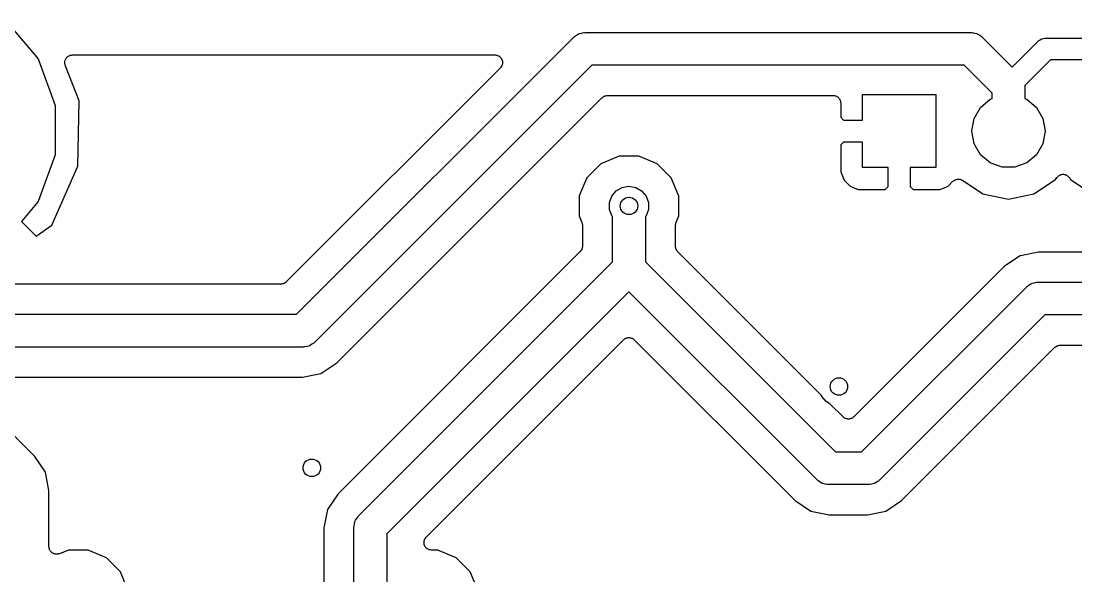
# Model space of a CAD drawing. Extents: x 91.7 to 190.7, y -114.3 to -59.5.
# Drawn here: x 108.62 to 133.14, y -73.13 to -60.23 of the extents above; entities that cross this region are included whole.
import ezdxf

# ---------------------------------------------------------------- set-up
doc = ezdxf.new("R2010")
doc.units = 0
doc.header["$MEASUREMENT"] = 0
doc.layers.add('BLACK', color=7, linetype='CONTINUOUS')

msp = doc.modelspace()

# ---------------------------------------------------------------- linework, layer by layer
at = {"layer": 'Black'}
for p, q in [((108.279, -60.2324), (109.019, -61.1137)), ((121.528, -60.5632), (121.569, -60.5347)), ((121.569, -60.5347), (121.585, -60.5304)), ((121.585, -60.5304), (121.6, -60.522)), ((121.6, -60.522), (121.649, -60.5133)), ((121.649, -60.5133), (121.697, -60.5005)), ((121.697, -60.5005), (121.713, -60.5019)), ((121.713, -60.5019), (121.73, -60.499)), ((121.73, -60.499), (130.7, -60.499)), ((130.7, -60.499), (130.717, -60.5019)), ((130.717, -60.5019), (130.733, -60.5005)), ((130.733, -60.5005), (130.781, -60.5133)), ((130.781, -60.5133), (130.83, -60.522)), ((130.83, -60.522), (130.845, -60.5304)), ((130.845, -60.5304), (130.861, -60.5347)), ((130.861, -60.5347), (130.902, -60.5632)), ((115.022, -67.049), (121.461, -60.6106)), ((121.461, -60.6106), (121.474, -60.601)), ((121.474, -60.601), (121.485, -60.5881)), ((121.485, -60.5881), (121.528, -60.5632)), ((130.902, -60.5632), (130.945, -60.5881)), ((130.945, -60.5881), (130.956, -60.601)), ((130.956, -60.601), (130.969, -60.6106)), ((130.969, -60.6106), (131.66, -61.301)), ((131.66, -61.301), (132.26, -60.7004)), ((132.26, -60.7004), (132.27, -60.694)), ((132.27, -60.694), (132.277, -60.6854)), ((132.277, -60.6854), (132.305, -60.6688)), ((132.305, -60.6688), (132.333, -60.6498)), ((132.333, -60.6498), (132.343, -60.6469)), ((132.343, -60.6469), (132.353, -60.6413)), ((132.353, -60.6413), (132.386, -60.6356)), ((132.386, -60.6356), (132.418, -60.627)), ((132.418, -60.627), (132.429, -60.6279)), ((132.429, -60.6279), (132.44, -60.626)), ((132.44, -60.626), (143.5, -60.626)), ((109.72, -61.0456), (109.736, -61.0393)), ((109.736, -61.0393), (109.752, -61.0306)), ((109.752, -61.0306), (109.765, -61.0283)), ((109.765, -61.0283), (109.777, -61.0234)), ((109.777, -61.0234), (109.794, -61.023)), ((109.794, -61.023), (109.812, -61.02)), ((109.812, -61.02), (119.638, -61.02)), ((119.638, -61.02), (119.66, -61.024)), ((119.66, -61.024), (119.683, -61.026)), ((119.683, -61.026), (119.69, -61.0292)), ((119.69, -61.0292), (119.698, -61.0306)), ((119.698, -61.0306), (119.717, -61.042)), ((119.717, -61.042), (119.738, -61.0517)), ((109.019, -61.1137), (109.412, -62.1948)), ((109.636, -61.1997), (109.639, -61.1824)), ((109.639, -61.2127), (109.636, -61.1997)), ((109.639, -61.165), (109.643, -61.1525)), ((109.639, -61.1824), (109.639, -61.165)), ((109.639, -61.226), (109.639, -61.2127)), ((109.645, -61.2423), (109.639, -61.226)), ((109.643, -61.1525), (109.645, -61.1394)), ((109.645, -61.1394), (109.654, -61.1241)), ((109.648, -61.2594), (109.645, -61.2423)), ((109.972, -62.0886), (109.648, -61.2594)), ((109.654, -61.1241), (109.66, -61.1077)), ((109.66, -61.1077), (109.668, -61.0976)), ((109.668, -61.0976), (109.674, -61.0859)), ((109.674, -61.0859), (109.688, -61.0744)), ((109.688, -61.0744), (109.699, -61.0611)), ((109.699, -61.0611), (109.71, -61.0544)), ((109.71, -61.0544), (109.72, -61.0456)), ((121.888, -61.261), (115.449, -67.6994)), ((119.738, -61.0517), (119.744, -61.0572)), ((119.744, -61.0572), (119.75, -61.0611)), ((119.75, -61.0611), (119.765, -61.0786)), ((119.765, -61.0786), (119.781, -61.0948)), ((119.79, -61.2832), (119.775, -61.3008)), ((119.781, -61.0948), (119.785, -61.1018)), ((119.785, -61.1018), (119.79, -61.1077)), ((119.79, -61.1077), (119.797, -61.1293)), ((119.792, -61.276), (119.79, -61.2832)), ((119.797, -61.2697), (119.792, -61.276)), ((119.797, -61.1293), (119.807, -61.1501)), ((119.803, -61.2475), (119.797, -61.2697)), ((119.81, -61.226), (119.803, -61.2475)), ((119.807, -61.1501), (119.808, -61.1578)), ((119.808, -61.1578), (119.81, -61.165)), ((119.81, -61.165), (119.81, -61.188)), ((119.81, -61.188), (119.812, -61.2108)), ((119.812, -61.2108), (119.81, -61.2183)), ((119.81, -61.2183), (119.81, -61.226)), ((130.542, -61.261), (121.888, -61.261)), ((131.189, -61.9078), (130.542, -61.261)), ((132.545, -61.134), (131.948, -61.7309)), ((143.395, -61.134), (132.545, -61.134)), ((119.762, -61.3196), (114.784, -66.2976)), ((119.775, -61.3008), (119.762, -61.3196)), ((131.948, -61.7309), (131.948, -61.7335)), ((131.948, -61.7335), (131.951, -61.75)), ((131.951, -61.75), (131.951, -62.0346)), ((121.223, -62.9153), (122.126, -62.0124)), ((122.126, -62.0124), (122.133, -62.008)), ((122.133, -62.008), (122.138, -62.0021)), ((122.138, -62.0021), (122.158, -61.9906)), ((122.158, -61.9906), (122.176, -61.9774)), ((122.176, -61.9774), (122.184, -61.9754)), ((122.184, -61.9754), (122.19, -61.9716)), ((122.19, -61.9716), (122.213, -61.9676)), ((122.213, -61.9676), (122.235, -61.9617)), ((122.235, -61.9617), (122.243, -61.9623)), ((122.243, -61.9623), (122.25, -61.961)), ((122.25, -61.961), (127.496, -61.961)), ((127.496, -61.961), (127.512, -61.9637)), ((127.512, -61.9637), (127.527, -61.9637)), ((127.527, -61.9637), (127.541, -61.9689)), ((127.541, -61.9689), (127.557, -61.9716)), ((127.557, -61.9716), (127.57, -61.9793)), ((127.57, -61.9793), (127.584, -61.9845)), ((127.584, -61.9845), (127.596, -61.9944)), ((127.596, -61.9944), (127.609, -62.0021)), ((127.609, -62.0021), (127.619, -62.0138)), ((127.619, -62.0138), (127.631, -62.0237)), ((127.631, -62.0237), (127.639, -62.037)), ((128.18, -62.536), (128.18, -61.94)), ((128.18, -61.94), (129.88, -61.94)), ((129.88, -61.94), (129.88, -63.64)), ((131.189, -62.0346), (131.189, -61.9078)), ((109.412, -62.1948), (109.412, -63.3452)), ((109.942, -63.6032), (109.972, -62.0886)), ((127.639, -62.037), (127.648, -62.0487)), ((127.648, -62.0487), (127.654, -62.0632)), ((127.654, -62.0632), (127.661, -62.0765)), ((127.661, -62.0765), (127.664, -62.0916)), ((127.664, -62.0916), (127.669, -62.106)), ((127.669, -62.106), (127.669, -62.1214)), ((127.669, -62.1214), (127.672, -62.1365)), ((127.672, -62.1365), (127.672, -62.4679)), ((130.771, -62.496), (130.919, -62.2404)), ((130.919, -62.2404), (131.145, -62.0506)), ((131.145, -62.0506), (131.189, -62.0346)), ((131.951, -62.0346), (131.995, -62.0506)), ((131.995, -62.0506), (132.221, -62.2404)), ((132.221, -62.2404), (132.369, -62.496)), ((127.672, -62.4679), (127.74, -62.536)), ((130.72, -62.7868), (130.771, -62.496)), ((132.369, -62.496), (132.42, -62.7868)), ((127.74, -62.536), (128.18, -62.536)), ((115.957, -68.1822), (121.223, -62.9153)), ((130.72, -62.7932), (130.72, -62.7868)), ((130.771, -63.084), (130.72, -62.7932)), ((132.42, -62.7932), (132.369, -63.084)), ((132.42, -62.7868), (132.42, -62.7932)), ((127.74, -63.044), (127.672, -63.1121)), ((127.672, -63.1121), (127.672, -63.741)), ((128.18, -63.044), (127.74, -63.044)), ((128.18, -63.64), (128.18, -63.044)), ((130.919, -63.3396), (130.771, -63.084)), ((132.369, -63.084), (132.221, -63.3396)), ((109.412, -63.3452), (109.019, -64.4263)), ((122.521, -63.3726), (122.095, -63.5484)), ((122.981, -63.373), (122.521, -63.3726)), ((123.406, -63.5495), (122.981, -63.373)), ((131.145, -63.5294), (130.919, -63.3396)), ((132.221, -63.3396), (131.995, -63.5294)), ((109.34, -64.9783), (109.942, -63.6032)), ((122.095, -63.5484), (121.77, -63.8736)), ((123.732, -63.8754), (123.406, -63.5495)), ((128.776, -63.64), (128.18, -63.64)), ((128.776, -64.0799), (128.776, -63.64)), ((129.88, -63.64), (129.284, -63.64)), ((129.284, -63.64), (129.284, -64.0799)), ((131.422, -63.6303), (131.145, -63.5294)), ((131.718, -63.6303), (131.422, -63.6303)), ((131.995, -63.5294), (131.718, -63.6303)), ((121.77, -63.8736), (121.593, -64.2988)), ((123.907, -64.3008), (123.732, -63.8754)), ((127.672, -63.741), (127.749, -63.9278)), ((127.749, -63.9278), (127.892, -64.0707)), ((130.168, -64.0707), (130.281, -63.957)), ((130.281, -63.957), (130.305, -63.9406)), ((130.305, -63.9406), (130.328, -63.9237)), ((130.328, -63.9237), (130.33, -63.9231)), ((130.33, -63.9231), (130.331, -63.922)), ((130.331, -63.922), (130.359, -63.9146)), ((130.359, -63.9146), (130.386, -63.9066)), ((130.386, -63.9066), (130.388, -63.9068)), ((130.388, -63.9068), (130.39, -63.9063)), ((130.39, -63.9063), (130.419, -63.9087)), ((130.419, -63.9087), (130.447, -63.9106)), ((130.447, -63.9106), (130.449, -63.9114)), ((130.449, -63.9114), (130.451, -63.9116)), ((130.451, -63.9116), (130.477, -63.9236)), ((130.477, -63.9236), (130.503, -63.9352)), ((130.503, -63.9352), (130.978, -64.2526)), ((132.162, -64.2526), (132.664, -63.9174)), ((132.664, -63.9174), (132.694, -63.8718)), ((132.694, -63.8718), (132.707, -63.8579)), ((132.707, -63.8579), (132.719, -63.8425)), ((132.719, -63.8425), (132.728, -63.8361)), ((132.728, -63.8361), (132.736, -63.8277)), ((132.736, -63.8277), (132.753, -63.8193)), ((132.753, -63.8193), (132.769, -63.8086)), ((132.769, -63.8086), (132.781, -63.8059)), ((132.781, -63.8059), (132.791, -63.8008)), ((132.791, -63.8008), (132.81, -63.7987)), ((132.81, -63.7987), (132.829, -63.7941)), ((132.829, -63.7941), (132.84, -63.7954)), ((132.84, -63.7954), (132.851, -63.7941)), ((132.851, -63.7941), (132.87, -63.7987)), ((132.87, -63.7987), (132.889, -63.8008)), ((132.889, -63.8008), (132.899, -63.8059)), ((132.899, -63.8059), (132.911, -63.8086)), ((132.911, -63.8086), (132.927, -63.8193)), ((132.927, -63.8193), (132.944, -63.8277)), ((132.944, -63.8277), (132.952, -63.8361)), ((132.952, -63.8361), (132.961, -63.8425)), ((132.961, -63.8425), (132.973, -63.8579)), ((132.973, -63.8579), (132.986, -63.8718)), ((132.986, -63.8718), (133.016, -63.9174)), ((133.016, -63.9174), (133.518, -64.2526)), ((122.353, -64.3005), (122.455, -64.1784)), ((122.455, -64.1784), (122.593, -64.0987)), ((122.593, -64.0987), (122.75, -64.0711)), ((122.75, -64.0711), (122.907, -64.0987)), ((122.907, -64.0987), (123.045, -64.1784)), ((123.045, -64.1784), (123.147, -64.3005)), ((127.892, -64.0707), (128.079, -64.148)), ((128.079, -64.148), (128.708, -64.148)), ((128.708, -64.148), (128.776, -64.0799)), ((129.284, -64.0799), (129.352, -64.148)), ((129.352, -64.148), (129.981, -64.148)), ((129.981, -64.148), (130.168, -64.0707)), ((109.019, -64.4263), (108.629, -64.8903)), ((121.593, -64.2988), (121.593, -64.7592)), ((122.298, -64.4503), (122.353, -64.3005)), ((122.298, -64.6097), (122.298, -64.4503)), ((123.147, -64.3005), (123.202, -64.4503)), ((123.202, -64.4503), (123.202, -64.6097)), ((123.907, -64.7612), (123.907, -64.3008)), ((130.978, -64.2526), (131.57, -64.3704)), ((131.57, -64.3704), (132.162, -64.2526)), ((122.353, -64.7595), (122.298, -64.6097)), ((123.202, -64.6097), (123.147, -64.7595)), ((108.629, -64.8903), (108.976, -65.2363)), ((121.593, -64.7592), (121.656, -64.9119)), ((121.656, -64.9119), (121.657, -64.9156)), ((121.657, -64.9156), (121.658, -64.9189)), ((121.658, -64.9189), (121.663, -64.9453)), ((121.663, -64.9453), (121.669, -64.9714)), ((122.369, -64.7791), (122.353, -64.7595)), ((122.369, -65.8322), (122.369, -64.7791)), ((123.147, -64.7595), (123.131, -64.7791)), ((123.131, -64.7791), (123.131, -65.8322)), ((123.831, -64.9714), (123.837, -64.9454)), ((123.837, -64.9454), (123.842, -64.9192)), ((123.842, -64.9192), (123.844, -64.9158)), ((123.844, -64.9119), (123.907, -64.7612)), ((123.844, -64.9158), (123.844, -64.9119)), ((108.976, -65.2363), (109.34, -64.9783)), ((121.669, -64.9714), (121.668, -64.9752)), ((121.668, -64.9752), (121.669, -64.9789)), ((121.669, -64.9789), (121.669, -65.4695)), ((123.832, -64.9753), (123.831, -64.9714)), ((123.831, -64.9792), (123.832, -64.9753)), ((123.831, -65.4695), (123.831, -64.9792)), ((121.618, -65.5936), (115.988, -71.2234)), ((121.622, -65.5873), (121.618, -65.5936)), ((121.628, -65.5823), (121.622, -65.5873)), ((121.639, -65.5625), (121.628, -65.5823)), ((121.653, -65.5437), (121.639, -65.5625)), ((121.655, -65.5363), (121.653, -65.5437)), ((121.658, -65.5296), (121.655, -65.5363)), ((121.662, -65.507), (121.658, -65.5296)), ((121.668, -65.4848), (121.662, -65.507)), ((121.669, -65.4695), (121.668, -65.4771)), ((121.668, -65.4771), (121.668, -65.4848)), ((123.832, -65.4771), (123.831, -65.4695)), ((123.832, -65.4848), (123.832, -65.4771)), ((123.838, -65.507), (123.832, -65.4848)), ((123.842, -65.5296), (123.838, -65.507)), ((123.845, -65.5363), (123.842, -65.5296)), ((123.847, -65.5437), (123.845, -65.5363)), ((123.861, -65.5625), (123.847, -65.5437)), ((123.872, -65.5823), (123.861, -65.5625)), ((123.878, -65.5873), (123.872, -65.5823)), ((123.882, -65.5936), (123.878, -65.5873)), ((127.224, -68.9348), (123.882, -65.5936)), ((131.843, -65.6895), (131.478, -65.9328)), ((131.888, -65.6804), (131.843, -65.6895)), ((132.272, -65.604), (131.888, -65.6804)), ((131.888, -65.6804), (131.888, -65.6804)), ((146.298, -65.604), (132.272, -65.604)), ((116.471, -71.7306), (122.369, -65.8322)), ((123.131, -65.8322), (127.548, -70.249)), ((131.478, -65.9328), (127.974, -69.4371)), ((114.66, -66.349), (108.365, -66.349)), ((114.667, -66.3477), (114.66, -66.349)), ((114.675, -66.3483), (114.667, -66.3477)), ((114.697, -66.3424), (114.675, -66.3483)), ((114.72, -66.3384), (114.697, -66.3424)), ((114.726, -66.3346), (114.72, -66.3384)), ((114.734, -66.3326), (114.726, -66.3346)), ((114.752, -66.3194), (114.734, -66.3326)), ((114.772, -66.3079), (114.752, -66.3194)), ((114.777, -66.302), (114.772, -66.3079)), ((114.784, -66.2976), (114.777, -66.302)), ((128.152, -70.249), (131.986, -66.4156)), ((131.986, -66.4156), (131.999, -66.406)), ((131.999, -66.406), (132.01, -66.3931)), ((132.01, -66.3931), (132.053, -66.3682)), ((132.053, -66.3682), (132.094, -66.3397)), ((132.094, -66.3397), (132.11, -66.3354)), ((132.11, -66.3354), (132.125, -66.327)), ((132.125, -66.327), (132.174, -66.3183)), ((132.174, -66.3183), (132.222, -66.3054)), ((132.222, -66.3054), (132.238, -66.3069)), ((132.238, -66.3069), (132.255, -66.304)), ((132.255, -66.304), (146.315, -66.304)), ((122.75, -66.5288), (117.121, -72.1578)), ((127.121, -70.8994), (122.75, -66.5288)), ((103.96, -67.049), (115.022, -67.049)), ((132.413, -67.066), (128.579, -70.8994)), ((146.157, -67.066), (132.413, -67.066)), ((118.035, -72.2333), (122.626, -67.6429)), ((122.626, -67.6429), (122.638, -67.6341)), ((122.638, -67.6341), (122.649, -67.6232)), ((122.649, -67.6232), (122.663, -67.6167)), ((122.663, -67.6167), (122.676, -67.6079)), ((122.676, -67.6079), (122.691, -67.6039)), ((122.691, -67.6039), (122.705, -67.5974)), ((122.705, -67.5974), (122.72, -67.5961)), ((122.72, -67.5961), (122.735, -67.5921)), ((122.735, -67.5921), (122.75, -67.5935)), ((122.75, -67.5935), (122.765, -67.5921)), ((122.765, -67.5921), (122.78, -67.5961)), ((122.78, -67.5961), (122.795, -67.5974)), ((122.795, -67.5974), (122.809, -67.6039)), ((122.809, -67.6039), (122.824, -67.6079)), ((122.824, -67.6079), (122.837, -67.6167)), ((122.837, -67.6167), (122.851, -67.6232)), ((122.851, -67.6232), (122.862, -67.6341)), ((122.862, -67.6341), (122.874, -67.6429)), ((122.874, -67.6429), (126.613, -71.3822)), ((115.18, -67.811), (104.118, -67.811)), ((115.197, -67.8081), (115.18, -67.811)), ((115.213, -67.8096), (115.197, -67.8081)), ((115.261, -67.7967), (115.213, -67.8096)), ((115.31, -67.788), (115.261, -67.7967)), ((115.325, -67.7796), (115.31, -67.788)), ((115.341, -67.7753), (115.325, -67.7796)), ((115.382, -67.7468), (115.341, -67.7753)), ((115.425, -67.7219), (115.382, -67.7468)), ((115.436, -67.709), (115.425, -67.7219)), ((115.449, -67.6994), (115.436, -67.709)), ((129.087, -71.3822), (132.651, -67.8174)), ((132.651, -67.8174), (132.658, -67.813)), ((132.658, -67.813), (132.663, -67.8071)), ((132.663, -67.8071), (132.683, -67.7956)), ((132.683, -67.7956), (132.701, -67.7824)), ((132.701, -67.7824), (132.709, -67.7804)), ((132.709, -67.7804), (132.715, -67.7766)), ((132.715, -67.7766), (132.738, -67.7726)), ((132.738, -67.7726), (132.76, -67.7667)), ((132.76, -67.7667), (132.768, -67.7673)), ((132.768, -67.7673), (132.775, -67.766)), ((132.775, -67.766), (144.071, -67.766)), ((115.592, -68.4255), (115.957, -68.1822)), ((107.412, -68.511), (115.163, -68.511)), ((115.163, -68.511), (115.592, -68.4255)), ((108.942, -70.3534), (107.637, -69.0478)), ((127.233, -68.9595), (127.224, -68.9348)), ((127.335, -69.0816), (127.233, -68.9595)), ((127.419, -69.1299), (127.335, -69.0816)), ((127.726, -69.4371), (127.419, -69.1299)), ((127.738, -69.4459), (127.726, -69.4371)), ((127.749, -69.4568), (127.738, -69.4459)), ((127.763, -69.4633), (127.749, -69.4568)), ((127.776, -69.4721), (127.763, -69.4633)), ((127.791, -69.4761), (127.776, -69.4721)), ((127.805, -69.4826), (127.791, -69.4761)), ((127.82, -69.4839), (127.805, -69.4826)), ((127.835, -69.4879), (127.82, -69.4839)), ((127.85, -69.4865), (127.835, -69.4879)), ((127.865, -69.4879), (127.85, -69.4865)), ((127.88, -69.4839), (127.865, -69.4879)), ((127.895, -69.4826), (127.88, -69.4839)), ((127.909, -69.4761), (127.895, -69.4826)), ((127.924, -69.4721), (127.909, -69.4761)), ((127.937, -69.4633), (127.924, -69.4721)), ((127.951, -69.4568), (127.937, -69.4633)), ((127.962, -69.4459), (127.951, -69.4568)), ((127.974, -69.4371), (127.962, -69.4459)), ((109.186, -70.7176), (108.942, -70.3534)), ((127.548, -70.249), (128.152, -70.249)), ((109.271, -71.1473), (109.186, -70.7176)), ((127.134, -70.909), (127.121, -70.8994)), ((127.145, -70.9219), (127.134, -70.909)), ((127.188, -70.9468), (127.145, -70.9219)), ((127.229, -70.9753), (127.188, -70.9468)), ((127.245, -70.9796), (127.229, -70.9753)), ((127.26, -70.988), (127.245, -70.9796)), ((127.309, -70.9967), (127.26, -70.988)), ((127.357, -71.0095), (127.309, -70.9967)), ((127.373, -71.0081), (127.357, -71.0095)), ((127.39, -71.011), (127.373, -71.0081)), ((128.31, -71.011), (127.39, -71.011)), ((128.327, -71.0081), (128.31, -71.011)), ((128.343, -71.0095), (128.327, -71.0081)), ((128.391, -70.9967), (128.343, -71.0095)), ((128.44, -70.988), (128.391, -70.9967)), ((128.455, -70.9796), (128.44, -70.988)), ((128.471, -70.9753), (128.455, -70.9796)), ((128.512, -70.9468), (128.471, -70.9753)), ((128.555, -70.9219), (128.512, -70.9468)), ((128.566, -70.909), (128.555, -70.9219)), ((128.579, -70.8994), (128.566, -70.909)), ((109.271, -72.4561), (109.271, -71.1473)), ((115.988, -71.2234), (115.744, -71.5876)), ((126.613, -71.3822), (126.978, -71.6255)), ((128.722, -71.6255), (129.087, -71.3822)), ((115.744, -71.5876), (115.659, -72.0173)), ((116.395, -71.839), (116.423, -71.7982)), ((116.423, -71.7982), (116.448, -71.7551)), ((116.448, -71.7551), (116.461, -71.7443)), ((116.461, -71.7443), (116.471, -71.7306)), ((126.978, -71.6255), (127.407, -71.711)), ((127.407, -71.711), (128.293, -71.711)), ((128.293, -71.711), (128.722, -71.6255)), ((115.659, -72.0173), (115.659, -78.0002)), ((116.359, -72), (116.362, -71.9835)), ((116.359, -79.78), (116.359, -72)), ((116.36, -71.9668), (116.373, -71.9187)), ((116.362, -71.9835), (116.36, -71.9668)), ((116.373, -71.9187), (116.382, -71.8697)), ((116.382, -71.8697), (116.39, -71.8552)), ((116.39, -71.8552), (116.395, -71.839)), ((117.121, -72.1578), (117.121, -79.78)), ((117.987, -72.3267), (117.995, -72.3053)), ((117.995, -72.3053), (118.001, -72.2832)), ((118.001, -72.2832), (118.005, -72.2768)), ((118.005, -72.2768), (118.008, -72.2695)), ((118.008, -72.2695), (118.022, -72.252)), ((118.022, -72.252), (118.035, -72.2333)), ((109.274, -72.4748), (109.271, -72.4561)), ((109.275, -72.4939), (109.274, -72.4748)), ((109.28, -72.5046), (109.275, -72.4939)), ((109.282, -72.5161), (109.28, -72.5046)), ((109.291, -72.5326), (109.282, -72.5161)), ((109.298, -72.5502), (109.291, -72.5326)), ((109.306, -72.5588), (109.298, -72.5502)), ((109.312, -72.5689), (109.306, -72.5588)), ((109.721, -72.5326), (109.514, -72.6183)), ((110.181, -72.533), (109.721, -72.5326)), ((110.606, -72.7095), (110.181, -72.533)), ((117.985, -72.3421), (117.987, -72.3345)), ((117.987, -72.3648), (117.985, -72.3421)), ((117.987, -72.3345), (117.987, -72.3267)), ((117.987, -72.3877), (117.987, -72.3648)), ((117.989, -72.395), (117.987, -72.3877)), ((117.99, -72.4028), (117.989, -72.395)), ((118, -72.4235), (117.99, -72.4028)), ((118.008, -72.445), (118, -72.4235)), ((118.013, -72.451), (118.008, -72.445)), ((118.016, -72.458), (118.013, -72.451)), ((118.032, -72.4742), (118.016, -72.458)), ((118.047, -72.4917), (118.032, -72.4742)), ((118.053, -72.4956), (118.047, -72.4917)), ((118.059, -72.5011), (118.053, -72.4956)), ((118.08, -72.5108), (118.059, -72.5011)), ((118.099, -72.5222), (118.08, -72.5108)), ((118.107, -72.5236), (118.099, -72.5222)), ((118.114, -72.5269), (118.107, -72.5236)), ((118.137, -72.5289), (118.114, -72.5269)), ((118.159, -72.5329), (118.137, -72.5289)), ((118.311, -72.533), (118.159, -72.5329)), ((118.736, -72.7095), (118.311, -72.533)), ((109.327, -72.5811), (109.312, -72.5689)), ((109.34, -72.5952), (109.327, -72.5811)), ((109.35, -72.6006), (109.34, -72.5952)), ((109.359, -72.608), (109.35, -72.6006)), ((109.377, -72.6146), (109.359, -72.608)), ((109.394, -72.6234), (109.377, -72.6146)), ((109.405, -72.6249), (109.394, -72.6234)), ((109.416, -72.6289), (109.405, -72.6249)), ((109.435, -72.6289), (109.416, -72.6289)), ((109.454, -72.6314), (109.435, -72.6289)), ((109.465, -72.6289), (109.454, -72.6314)), ((109.477, -72.6289), (109.465, -72.6289)), ((109.495, -72.6224), (109.477, -72.6289)), ((109.514, -72.6183), (109.495, -72.6224)), ((110.932, -73.0354), (110.606, -72.7095)), ((119.062, -73.0354), (118.736, -72.7095)), ((111.107, -73.4608), (110.932, -73.0354)), ((119.237, -73.4608), (119.062, -73.0354))]:
    msp.add_line(p, q, dxfattribs=at)
for centre in [(122.75, -64.53), (127.63, -68.73), (115.38, -70.62)]:
    msp.add_circle(centre, 0.2032, dxfattribs=at)

doc.saveas('drawing.dxf')
